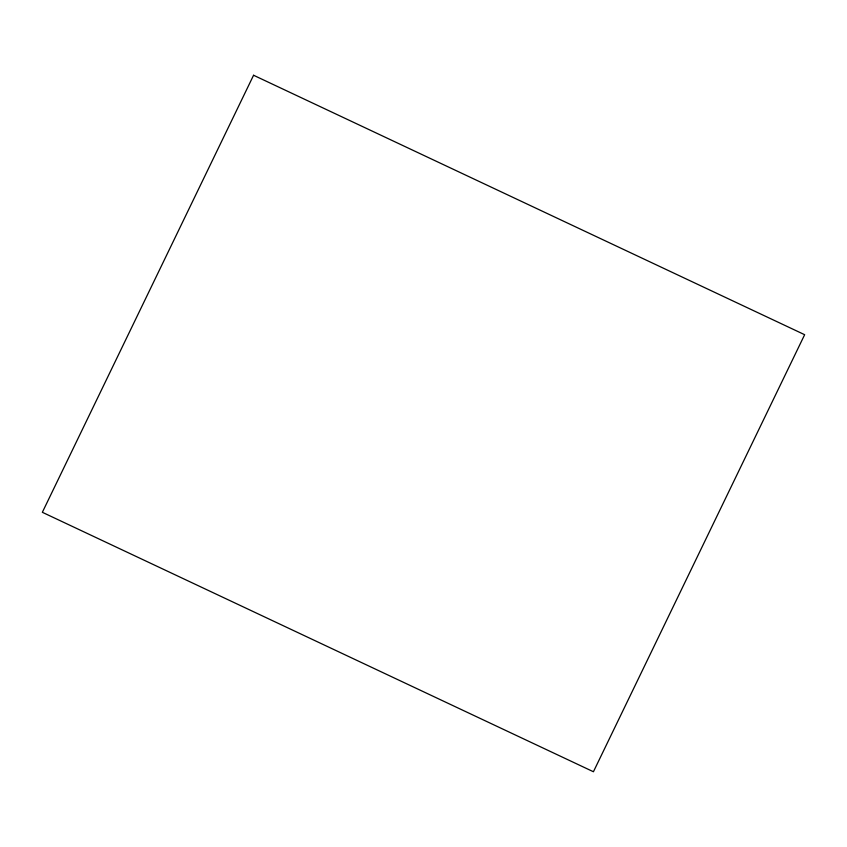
<?xml version="1.0" encoding="UTF-8"?>
<svg xmlns="http://www.w3.org/2000/svg" width="847" height="847" viewBox="0 0 847 847"><rect width="100%" height="100%" fill="white"/><g stroke="black" fill="none" stroke-linecap="round" stroke-linejoin="round"><path stroke-width="1.27" d="M253.571 75.256L42.35 512.297L593.429 771.744L804.65 334.703L253.571 75.256"/></g></svg>
